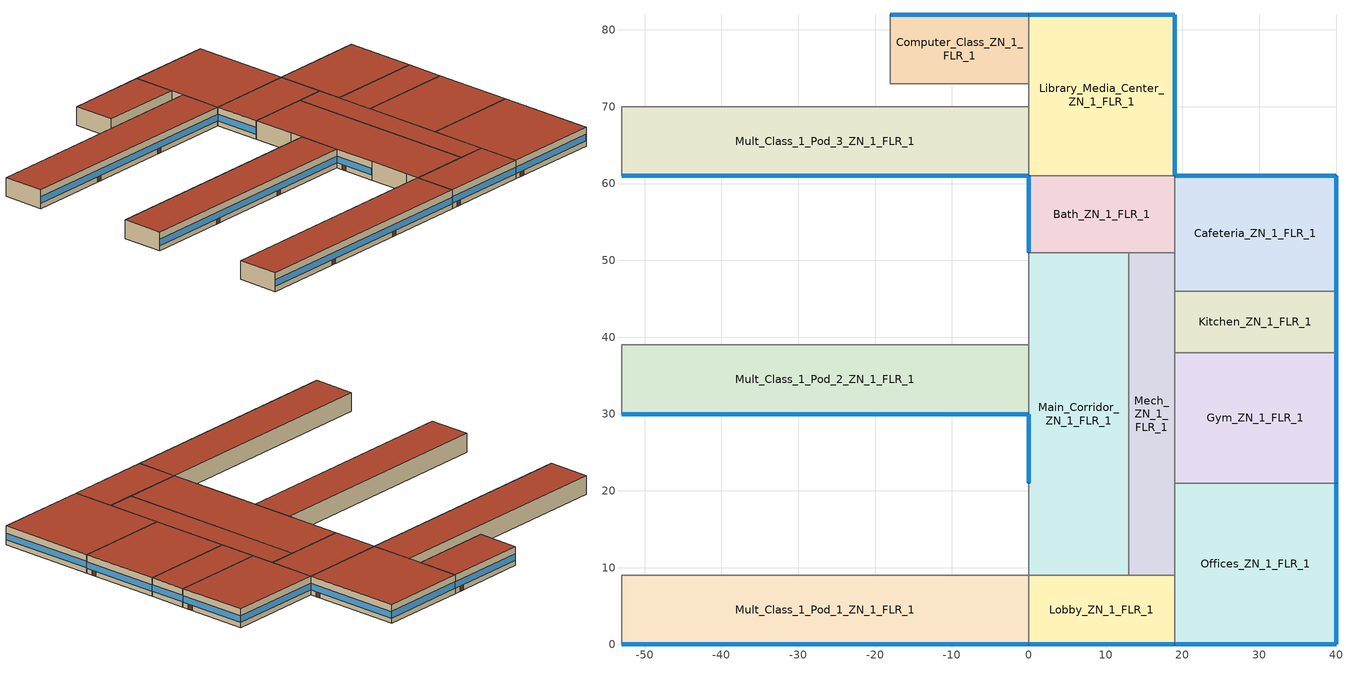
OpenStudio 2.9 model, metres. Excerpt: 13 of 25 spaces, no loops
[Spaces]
Library_Media_Center_ZN_1_FLR_1
 floor ground: 19,82 19,61 0,61 0,82 z0
 wall outside: 19,61 19,82 0,82 z0:4
 wall to Computer_Class_ZN_1_FLR_1: 0,82 0,73 z0:4
 wall to Bath_ZN_1_FLR_1: 0,61 19,61 z0:4
 wall to Mult_Class_1_Pod_3_ZN_1_FLR_1: 0,70 0,61 z0:4
 wall to Corridor_Pod_3_ZN_1_FLR_1: 0,73 0,70 z0:4
 window: 19,61.05 19,81.95 / 18.95,82 0.05,82 z1.1:2.51
 door: 19,62.4 19,63.31 z0:2.13
 roof outside: 19,61 19,82 0,82 0,61 z4
Main_Corridor_ZN_1_FLR_1
 floor ground: 13,51 13,9 0,9 0,51 z0
 wall outside: 0,30 0,21 z0:4
 wall to Lobby_ZN_1_FLR_1: 0,9 13,9 z0:4
 wall to Mult_Class_2_Pod_2_ZN_1_FLR_1: 0,51 0,42 z0:4
 wall to Mult_Class_2_Pod_1_ZN_1_FLR_1: 0,21 0,12 z0:4
 wall to Corridor_Pod_1_ZN_1_FLR_1: 0,12 0,9 z0:4
 wall to Bath_ZN_1_FLR_1: 13,51 0,51 z0:4
 wall to Mech_ZN_1_FLR_1: 13,9 13,51 z0:4
 wall to Corridor_Pod_2_ZN_1_FLR_1: 0,42 0,39 z0:4
 wall to Mult_Class_1_Pod_2_ZN_1_FLR_1: 0,39 0,30 z0:4
 window: 0,29.95 0,21.05 z1.1:2.52
 door: 0,28.58 0,27.67 z0:2.13
 roof outside: 13,9 13,51 0,51 0,9 z4
Kitchen_ZN_1_FLR_1
 floor ground: 40,46 40,38 19,38 19,46 z0
 wall outside: 40,38 40,46 z0:4
 wall to Mech_ZN_1_FLR_1: 19,46 19,38 z0:4
 wall to Cafeteria_ZN_1_FLR_1: 40,46 19,46 z0:4
 wall to Gym_ZN_1_FLR_1: 19,38 40,38 z0:4
 window: 40,38.05 40,45.95 z1.1:2.52
 roof outside: 40,38 40,46 19,46 19,38 z4
Computer_Class_ZN_1_FLR_1
 floor ground: 0,82 0,73 -18,73 -18,82 z0
 wall outside: 0,82 -18,82 z0:4
 wall to Corridor_Pod_3_ZN_1_FLR_1: -18,73 0,73 z0:4
 wall to Mult_Class_2_Pod_3_ZN_1_FLR_1: -18,82 -18,73 z0:4
 window: -0.05,82 -17.95,82 z1.1:2.51
 door: -1.5,82 -2.42,82 z0:2.13
 roof outside: 0,73 0,82 -18,82 -18,73 z4
Mech_ZN_1_FLR_1
 floor ground: 19,51 19,9 13,9 13,51 z0
 wall to Lobby_ZN_1_FLR_1: 13,9 19,9 z0:4
 wall to Offices_ZN_1_FLR_1: 19,9 19,21 z0:4
 wall to Gym_ZN_1_FLR_1: 19,21 19,38 z0:4
 wall to Bath_ZN_1_FLR_1: 19,51 13,51 z0:4
 wall to Cafeteria_ZN_1_FLR_1: 19,46 19,51 z0:4
 roof outside: 19,9 19,51 13,51 13,9 z4
Mult_Class_1_Pod_1_ZN_1_FLR_1
 floor ground: 0,9 0,0 -53,0 -53,9 z0
 wall outside: -53,0 0,0 z0:4
 wall to Lobby_ZN_1_FLR_1: 0,0 0,9 z0:4
 wall to Corridor_Pod_1_ZN_1_FLR_1: 0,9 -53,9 z0:4
 wall to Corner_Class_1_Pod_1_ZN_1_FLR_1: -53,9 -53,0 z0:4
 window: -52.95,0 -0.05,0 z1.1:2.5
 door: -35.94,0 -35.02,0 / -17.88,0 -16.97,0 z0:2.13
 roof outside: 0,0 0,9 -53,9 -53,0 z4
Mult_Class_1_Pod_2_ZN_1_FLR_1
 floor ground: 0,39 0,30 -53,30 -53,39 z0
 wall outside: -53,30 0,30 z0:4
 wall to Corner_Class_1_Pod_2_ZN_1_FLR_1: -53,39 -53,30 z0:4
 wall to Corridor_Pod_2_ZN_1_FLR_1: 0,39 -53,39 z0:4
 window: -52.95,30 -0.05,30 z1.1:2.5
 door: -35.94,30 -35.03,30 / -17.89,30 -16.98,30 z0:2.13
 roof outside: 0,30 0,39 -53,39 -53,30 z4
Cafeteria_ZN_1_FLR_1
 floor ground: 40,61 40,46 19,46 19,61 z0
 wall outside: 40,46 40,61 19,61 z0:4
 wall to Bath_ZN_1_FLR_1: 19,61 19,51 z0:4
 window: 39.95,61 19.05,61 / 40,46.05 40,60.95 z1.1:2.51
 door: 40,47.45 40,48.37 z0:2.13
 roof outside: 40,46 40,61 19,61 19,46 z4
Bath_ZN_1_FLR_1
 floor ground: 19,61 19,51 0,51 0,61 z0
 wall outside: 0,61 0,51 z0:4
 window: 0,60.95 0,51.05 z1.1:2.51
 roof outside: 19,51 19,61 0,61 0,51 z4
Gym_ZN_1_FLR_1
 floor ground: 40,38 40,21 19,21 19,38 z0
 wall outside: 40,21 40,38 z0:4
 wall to Offices_ZN_1_FLR_1: 19,21 40,21 z0:4
 window: 40,21.05 40,37.95 z1.1:2.51
 door: 40,22.38 40,23.3 z0:2.13
 roof outside: 40,21 40,38 19,38 19,21 z4
Lobby_ZN_1_FLR_1
 floor ground: 19,9 19,0 0,0 0,9 z0
 wall outside: 0,0 19,0 z0:4
 wall to Offices_ZN_1_FLR_1: 19,0 19,9 z0:4
 window: 0.05,0 18.95,0 z1.1:2.51
 door: 1.5,0 2.41,0 z0:2.13
 roof outside: 19,0 19,9 0,9 0,0 z4
Offices_ZN_1_FLR_1
 floor ground: 40,21 40,0 19,0 19,21 z0
 wall outside: 19,0 40,0 40,21 z0:4
 window: 19.05,0 39.95,0 / 40,0.05 40,20.95 z1.1:2.51
 door: 20.39,0 21.3,0 z0:2.13
 roof outside: 40,0 40,21 19,21 19,0 z4
Mult_Class_1_Pod_3_ZN_1_FLR_1
 floor ground: 0,70 0,61 -53,61 -53,70 z0
 wall outside: -53,61 0,61 z0:4
 wall to Corridor_Pod_3_ZN_1_FLR_1: 0,70 -53,70 z0:4
 wall to Corner_Class_1_Pod_3_ZN_1_FLR_1: -53,70 -53,61 z0:4
 window: -52.95,61 -0.05,61 z1.1:2.5
 door: -35.96,61 -35.05,61 / -17.92,61 -17.01,61 z0:2.13
 roof outside: 0,61 0,70 -53,70 -53,61 z4
[Schedule:Ruleset]
Name | Default Day Schedule | Summer Design Day Schedule | Winter Design Day Schedule
SchoolPrimary BLDG_OCC_SCH_Cafeteria | SchoolPrimary BLDG_OCC_SCH_Cafeteria Default | SchoolPrimary BLDG_OCC_SCH_Cafeteria Summer Design Day 3 | SchoolPrimary BLDG_OCC_SCH_Cafeteria Winter Design Day
SchoolPrimary BLDG_LIGHT_SCH_2013 | SchoolPrimary BLDG_LIGHT_SCH_2013 Default | SchoolPrimary BLDG_LIGHT_SCH_2013 Summer Design Day | SchoolPrimary BLDG_LIGHT_SCH_2013 Winter Design Day
SchoolPrimary KITCHEN_ELEC_EQUIP_SCH | SchoolPrimary KITCHEN_ELEC_EQUIP_SCH Default | SchoolPrimary KITCHEN_ELEC_EQUIP_SCH Summer Design Day | SchoolPrimary KITCHEN_ELEC_EQUIP_SCH Winter Design Day
SchoolPrimary BLDG_OCC_SCH_Extend | SchoolPrimary BLDG_OCC_SCH_Extend Default | SchoolPrimary BLDG_OCC_SCH_Extend Summer Design Day 3 | SchoolPrimary BLDG_OCC_SCH_Extend Winter Design Day
SchoolPrimary BLDG_LIGHT_CORRIDOR_SCH_2013 | SchoolPrimary BLDG_LIGHT_CORRIDOR_SCH_2013 Default | SchoolPrimary BLDG_LIGHT_CORRIDOR_SCH_2013 Summer Design Day | SchoolPrimary BLDG_LIGHT_CORRIDOR_SCH_2013 Winter Design Day
SchoolPrimary BLDG_OCC_SCH_Gym | SchoolPrimary BLDG_OCC_SCH_Gym Default | SchoolPrimary BLDG_OCC_SCH_Gym Summer Design Day 3 | SchoolPrimary BLDG_OCC_SCH_Gym Winter Design Day
SchoolPrimary BLDG_LIGHT_GYM_SCH_2013 | SchoolPrimary BLDG_LIGHT_GYM_SCH_2013 Default | SchoolPrimary BLDG_LIGHT_GYM_SCH_2013 Summer Design Day | SchoolPrimary BLDG_LIGHT_GYM_SCH_2013 Winter Design Day
SchoolPrimary KITCHEN_GAS_EQUIP_SCH | SchoolPrimary KITCHEN_GAS_EQUIP_SCH Default | SchoolPrimary KITCHEN_GAS_EQUIP_SCH Summer Design Day 3 | SchoolPrimary KITCHEN_GAS_EQUIP_SCH Winter Design Day
SchoolPrimary BLDG_LIGHT_LIBRARY_SCH_2013 | SchoolPrimary BLDG_LIGHT_LIBRARY_SCH_2013 Default | SchoolPrimary BLDG_LIGHT_LIBRARY_SCH_2013 Summer Design Day | SchoolPrimary BLDG_LIGHT_LIBRARY_SCH_2013 Winter Design Day
SchoolPrimary BLDG_LIGHT_LOBBYFLR1_SCH_2013 | SchoolPrimary BLDG_LIGHT_LOBBYFLR1_SCH_2013 Default | SchoolPrimary BLDG_LIGHT_LOBBYFLR1_SCH_2013 Summer Design Day | SchoolPrimary BLDG_LIGHT_LOBBYFLR1_SCH_2013 Winter Design Day
SchoolPrimary BLDG_OCC_SCH_Offices | SchoolPrimary BLDG_OCC_SCH_Offices Default | SchoolPrimary BLDG_OCC_SCH_Offices Summer Design Day 3 | SchoolPrimary BLDG_OCC_SCH_Offices Winter Design Day
SchoolPrimary BLDG_LIGHT_BATH_SCH_2013 | SchoolPrimary BLDG_LIGHT_BATH_SCH_2013 Default | SchoolPrimary BLDG_LIGHT_BATH_SCH_2013 Summer Design Day | SchoolPrimary BLDG_LIGHT_BATH_SCH_2013 Winter Design Day
SchoolPrimary BLDG_LIGHT_SCH_2013 OccSensor Reduction | SchoolPrimary BLDG_LIGHT_SCH_2013 Default 1 | SchoolPrimary BLDG_LIGHT_SCH_2013 Summer Design Day 1 | SchoolPrimary BLDG_LIGHT_SCH_2013 Winter Design Day 1
SchoolPrimary BLDG_LIGHT_BATH_SCH_2013 OccSensor Reduction | SchoolPrimary BLDG_LIGHT_BATH_SCH_2013 Default 1 | SchoolPrimary BLDG_LIGHT_BATH_SCH_2013 Summer Design Day 1 | SchoolPrimary BLDG_LIGHT_BATH_SCH_2013 Winter Design Day 1
[Schedule:Day]
Clothing Schedule Summer Clothes: 24, 0, 0.5
SchoolPrimary BLDG_OCC_SCH_Cafeteria Default; SchoolPrimary BLDG_OCC_SCH_Cafeteria Winter Design Day; SchoolPrimary BLDG_OCC_SCH_Cafeteria Wknd Day; SchoolPrimary BLDG_OCC_SCH_Cafeteria Wknd Day 1; SchoolPrimary BLDG_LIGHT_SCH_2013 Winter Design Day; SchoolPrimary BLDG_OCC_SCH Wknd Day; SchoolPrimary BLDG_OCC_SCH Wknd Day 1; SchoolPrimary BLDG_OCC_SCH_Extend Default; SchoolPrimary BLDG_OCC_SCH_Extend Winter Design Day; SchoolPrimary BLDG_OCC_SCH_Extend Wknd Day; SchoolPrimary BLDG_OCC_SCH_Extend Wknd Day 1; SchoolPrimary BLDG_LIGHT_CORRIDOR_SCH_2013 Winter Design Day; SchoolPrimary BLDG_OCC_SCH_Gym Default; SchoolPrimary BLDG_OCC_SCH_Gym Winter Design Day; SchoolPrimary BLDG_OCC_SCH_Gym Wknd Day; SchoolPrimary BLDG_OCC_SCH_Gym Wknd Day 1; SchoolPrimary BLDG_LIGHT_GYM_SCH_2013 Winter Design Day; SchoolPrimary BLDG_LIGHT_LIBRARY_SCH_2013 Winter Design Day; SchoolPrimary BLDG_LIGHT_LOBBYFLR1_SCH_2013 Winter Design Day; SchoolPrimary BLDG_OCC_SCH_Offices Default; SchoolPrimary BLDG_OCC_SCH_Offices Winter Design Day; SchoolPrimary BLDG_OCC_SCH_Offices Wknd Day; SchoolPrimary BLDG_OCC_SCH_Offices Wknd Day 1; SchoolPrimary BLDG_LIGHT_BATH_SCH_2013 Winter Design Day; SchoolPrimary BLDG_LIGHT_SCH_2013 Winter Design Day 1; SchoolPrimary BLDG_LIGHT_BATH_SCH_2013 Winter Design Day 1: 24, 0, 0
SchoolPrimary BLDG_OCC_SCH_Cafeteria Wkdy|SmrDsn Day; SchoolPrimary BLDG_OCC_SCH_Cafeteria Summer Design Day 3; SchoolPrimary BLDG_OCC_SCH_Cafeteria Wkdy|SmrDsn Day 2: 9, 0, 0, 15, 0, 0.95, 20, 0, 0.35, 24, 0, 0
SchoolPrimary BLDG_OCC_SCH_Cafeteria Wkdy|SmrDsn Day 1: 9, 0, 0, 17, 0, 0.15, 19, 0, 0.35, 24, 0, 0
SchoolPrimary BLDG_LIGHT_SCH_2013 Default; SchoolPrimary BLDG_LIGHT_SCH_2013 Wknd Day; SchoolPrimary BLDG_LIGHT_SCH_2013 Wknd Day 1; SchoolPrimary BLDG_LIGHT_CLASSROOM_SCH_2013 Wknd Day; SchoolPrimary BLDG_LIGHT_CLASSROOM_SCH_2013 Wknd Day 1; SchoolPrimary BLDG_LIGHT_CORRIDOR_SCH_2013 Default; SchoolPrimary BLDG_LIGHT_CORRIDOR_SCH_2013 Wknd Day; SchoolPrimary BLDG_LIGHT_CORRIDOR_SCH_2013 Wknd Day 1; SchoolPrimary BLDG_LIGHT_GYM_SCH_2013 Default; SchoolPrimary BLDG_LIGHT_GYM_SCH_2013 Wknd Day; SchoolPrimary BLDG_LIGHT_GYM_SCH_2013 Wknd Day 1; SchoolPrimary BLDG_LIGHT_LIBRARY_SCH_2013 Default; SchoolPrimary BLDG_LIGHT_LIBRARY_SCH_2013 Wknd Day; SchoolPrimary BLDG_LIGHT_LIBRARY_SCH_2013 Wknd Day 1; SchoolPrimary BLDG_LIGHT_LOBBYFLR1_SCH_2013 Default; SchoolPrimary BLDG_LIGHT_LOBBYFLR1_SCH_2013 Wknd Day; SchoolPrimary BLDG_LIGHT_LOBBYFLR1_SCH_2013 Wknd Day 1; SchoolPrimary BLDG_LIGHT_BATH_SCH_2013 Default; SchoolPrimary BLDG_LIGHT_BATH_SCH_2013 Wknd Day; SchoolPrimary BLDG_LIGHT_BATH_SCH_2013 Wknd Day 1; SchoolPrimary BLDG_LIGHT_CLASSROOM_SCH_2013 Wknd Day 2; SchoolPrimary BLDG_LIGHT_CLASSROOM_SCH_2013 Wknd Day 3; SchoolPrimary BLDG_LIGHT_SCH_2013 Default 1; SchoolPrimary BLDG_LIGHT_SCH_2013 Wknd Day 2; SchoolPrimary BLDG_LIGHT_SCH_2013 Wknd Day 3; SchoolPrimary BLDG_LIGHT_BATH_SCH_2013 Default 1; SchoolPrimary BLDG_LIGHT_BATH_SCH_2013 Wknd Day 2; SchoolPrimary BLDG_LIGHT_BATH_SCH_2013 Wknd Day 3: 24, 0, 0.1773
SchoolPrimary BLDG_LIGHT_SCH_2013 Summer Design Day; SchoolPrimary BLDG_LIGHT_CORRIDOR_SCH_2013 Summer Design Day; SchoolPrimary BLDG_LIGHT_GYM_SCH_2013 Summer Design Day; SchoolPrimary BLDG_LIGHT_LIBRARY_SCH_2013 Summer Design Day; SchoolPrimary BLDG_LIGHT_LOBBYFLR1_SCH_2013 Summer Design Day; SchoolPrimary BLDG_LIGHT_BATH_SCH_2013 Summer Design Day; SchoolPrimary ALWAYS_ON Default; SchoolPrimary ALWAYS_ON Winter Design Day; SchoolPrimary ALWAYS_ON Summer Design Day; SchoolPrimary BLDG_LIGHT_SCH_2013 Summer Design Day 1; SchoolPrimary BLDG_LIGHT_BATH_SCH_2013 Summer Design Day 1: 24, 0, 1
SchoolPrimary BLDG_LIGHT_SCH_2013 Wkdy Day; SchoolPrimary BLDG_LIGHT_SCH_2013 Wkdy Day 2: 7, 0, 0.1773, 21, 0, 0.9, 24, 0, 0.1773
SchoolPrimary BLDG_LIGHT_SCH_2013 Wkdy Day 1: 8, 0, 0.1773, 20, 0, 0.5, 24, 0, 0.1773
SchoolPrimary KITCHEN_ELEC_EQUIP_SCH Default; SchoolPrimary KITCHEN_ELEC_EQUIP_SCH Winter Design Day; SchoolPrimary KITCHEN_ELEC_EQUIP_SCH Wknd Day; SchoolPrimary KITCHEN_ELEC_EQUIP_SCH Wknd Day 1: 24, 0, 0.1
SchoolPrimary KITCHEN_ELEC_EQUIP_SCH Summer Design Day; SchoolPrimary KITCHEN_ELEC_EQUIP_SCH Wkdy Day; SchoolPrimary KITCHEN_ELEC_EQUIP_SCH Wkdy Day 1; SchoolPrimary KITCHEN_ELEC_EQUIP_SCH Wkdy Day 2: 8, 0, 0.1, 10, 0, 0.15, 13, 0, 0.25, 15, 0, 0.15, 24, 0, 0.1
SchoolPrimary INFIL_SCH_PNNL SmrDsn|Wkdy Day: 7, 0, 1, 21, 0, 0.25, 24, 0, 1
SchoolPrimary HTGSETP_SCH_NO_OPTIMUM Wkdy Day: 6, 0, 15.6, 21, 0, 21, 24, 0, 15.6
SchoolPrimary CLGSETP_SCH_NO_OPTIMUM Wkdy Day: 6, 0, 26.7, 21, 0, 24, 24, 0, 26.7
SchoolPrimary BLDG_OCC_SCH Wkdy|SmrDsn Day; SchoolPrimary BLDG_OCC_SCH Wkdy|SmrDsn Day 2: 8, 0, 0, 16, 0, 0.95, 21, 0, 0.15, 24, 0, 0
SchoolPrimary BLDG_OCC_SCH Wkdy|SmrDsn Day 1: 8, 0, 0, 21, 0, 0.15, 24, 0, 0
SchoolPrimary BLDG_LIGHT_CLASSROOM_SCH_2013 Wkdy Day; SchoolPrimary BLDG_LIGHT_CLASSROOM_SCH_2013 Wkdy Day 2: 7, 0, 0.1773, 8, 0, 0.9, 21, 0, 0.598291, 24, 0, 0.1773
SchoolPrimary BLDG_LIGHT_CLASSROOM_SCH_2013 Wkdy Day 1: 8, 0, 0.1773, 20, 0, 0.332384, 21, 0, 0.120564, 24, 0, 0.1773
SchoolPrimary BLDG_EQUIP_SCH_2013 Default|Wknd Day; SchoolPrimary BLDG_EQUIP_SCH_2013 Default|Wknd Day 2: 24, 0, 0.27289
SchoolPrimary BLDG_EQUIP_SCH_2013 Default|Wknd Day 1: 24, 0, 0.194921
SchoolPrimary BLDG_EQUIP_SCH_2013 Wkdy Day; SchoolPrimary BLDG_EQUIP_SCH_2013 Wkdy Day 2: 8, 0, 0.27289, 17, 0, 0.884088, 21, 0, 0.325717, 24, 0, 0.27289
SchoolPrimary BLDG_EQUIP_SCH_2013 Wkdy Day 1: 8, 0, 0.194921, 17, 0, 0.465309, 21, 0, 0.232655, 24, 0, 0.194921
SchoolPrimary BLDG_OCC_SCH_Extend Wkdy|SmrDsn Day; SchoolPrimary BLDG_OCC_SCH_Extend Summer Design Day 3; SchoolPrimary BLDG_OCC_SCH_Extend Wkdy|SmrDsn Day 2: 8, 0, 0, 21, 0, 0.95, 24, 0, 0
SchoolPrimary BLDG_OCC_SCH_Extend Wkdy|SmrDsn Day 1: 8, 0, 0, 21, 0, 0.5, 24, 0, 0
SchoolPrimary BLDG_LIGHT_CORRIDOR_SCH_2013 Wkdy Day; SchoolPrimary BLDG_LIGHT_CORRIDOR_SCH_2013 Wkdy Day 2: 7, 0, 0.1773, 8, 0, 0.9, 21, 0, 0.560781, 24, 0, 0.1773
SchoolPrimary BLDG_LIGHT_CORRIDOR_SCH_2013 Wkdy Day 1: 8, 0, 0.1773, 20, 0, 0.311545, 21, 0, 0.110474, 24, 0, 0.1773
SchoolPrimary BLDG_OCC_SCH_Gym Wkdy|SmrDsn Day; SchoolPrimary BLDG_OCC_SCH_Gym Summer Design Day 3; SchoolPrimary BLDG_OCC_SCH_Gym Wkdy|SmrDsn Day 2: 8, 0, 0, 16, 0, 0.35, 21, 0, 0.95, 24, 0, 0
SchoolPrimary BLDG_OCC_SCH_Gym Wkdy|SmrDsn Day 1: 8, 0, 0, 21, 0, 0.35, 24, 0, 0
SchoolPrimary BLDG_LIGHT_GYM_SCH_2013 Wkdy Day; SchoolPrimary BLDG_LIGHT_GYM_SCH_2013 Wkdy Day 2: 7, 0, 0.1773, 8, 0, 0.9, 21, 0, 0.88605, 24, 0, 0.1773
SchoolPrimary BLDG_LIGHT_GYM_SCH_2013 Wkdy Day 1: 8, 0, 0.1773, 20, 0, 0.49225, 21, 0, 0.174552, 24, 0, 0.1773
SchoolPrimary KITCHEN_GAS_EQUIP_SCH Default; SchoolPrimary KITCHEN_GAS_EQUIP_SCH Winter Design Day; SchoolPrimary KITCHEN_GAS_EQUIP_SCH Wknd Day; SchoolPrimary KITCHEN_GAS_EQUIP_SCH Wknd Day 1: 24, 0, 0.02
SchoolPrimary KITCHEN_GAS_EQUIP_SCH Wkdy|SmrDsn Day; SchoolPrimary KITCHEN_GAS_EQUIP_SCH Wkdy|SmrDsn Day 1; SchoolPrimary KITCHEN_GAS_EQUIP_SCH Summer Design Day 3; SchoolPrimary KITCHEN_GAS_EQUIP_SCH Wkdy|SmrDsn Day 2: 8, 0, 0.02, 10, 0, 0.15, 13, 0, 0.2, 15, 0, 0.1, 24, 0, 0.02
SchoolPrimary BLDG_LIGHT_LIBRARY_SCH_2013 Wkdy Day; SchoolPrimary BLDG_LIGHT_LIBRARY_SCH_2013 Wkdy Day 2: 7, 0, 0.1773, 8, 0, 0.9, 21, 0, 0.8325, 24, 0, 0.1773
SchoolPrimary BLDG_LIGHT_LIBRARY_SCH_2013 Wkdy Day 1: 8, 0, 0.1773, 20, 0, 0.4625, 21, 0, 0.164002, 24, 0, 0.1773
SchoolPrimary BLDG_LIGHT_LOBBYFLR1_SCH_2013 Wkdy Day; SchoolPrimary BLDG_LIGHT_LOBBYFLR1_SCH_2013 Wkdy Day 2: 7, 0, 0.1773, 8, 0, 0.9, 21, 0, 0.855, 24, 0, 0.1773
SchoolPrimary BLDG_LIGHT_LOBBYFLR1_SCH_2013 Wkdy Day 1: 8, 0, 0.1773, 20, 0, 0.475, 21, 0, 0.168435, 24, 0, 0.1773
SchoolPrimary BLDG_OCC_SCH_Offices Wkdy|SmrDsn Day; SchoolPrimary BLDG_OCC_SCH_Offices Summer Design Day 3; SchoolPrimary BLDG_OCC_SCH_Offices Wkdy|SmrDsn Day 2: 8, 0, 0, 17, 0, 0.95, 21, 0, 0.15, 24, 0, 0
SchoolPrimary BLDG_OCC_SCH_Offices Wkdy|SmrDsn Day 1: 8, 0, 0, 17, 0, 0.5, 21, 0, 0.15, 24, 0, 0
SchoolPrimary BLDG_LIGHT_BATH_SCH_2013 Wkdy Day; SchoolPrimary BLDG_LIGHT_BATH_SCH_2013 Wkdy Day 2: 7, 0, 0.1773, 8, 0, 0.9, 21, 0, 0.594, 24, 0, 0.1773
SchoolPrimary BLDG_LIGHT_BATH_SCH_2013 Wkdy Day 1: 8, 0, 0.1773, 20, 0, 0.33, 21, 0, 0.117018, 24, 0, 0.1773
SchoolPrimary BLDG_LIGHT_CLASSROOM_SCH_2013 Wkdy Day 3; SchoolPrimary BLDG_LIGHT_CLASSROOM_SCH_2013 Wkdy Day 5: 7, 0, 0.1773, 8, 0, 0.612, 21, 0, 0.406838, 24, 0, 0.1773
SchoolPrimary BLDG_LIGHT_CLASSROOM_SCH_2013 Wkdy Day 4: 8, 0, 0.1773, 20, 0, 0.226021, 21, 0, 0.120564, 24, 0, 0.1773
SchoolPrimary BLDG_LIGHT_SCH_2013 Wkdy Day 3; SchoolPrimary BLDG_LIGHT_SCH_2013 Wkdy Day 5: 7, 0, 0.1773, 21, 0, 0.702, 24, 0, 0.1773
SchoolPrimary BLDG_LIGHT_SCH_2013 Wkdy Day 4: 8, 0, 0.1773, 20, 0, 0.39, 24, 0, 0.1773
SchoolPrimary BLDG_LIGHT_BATH_SCH_2013 Wkdy Day 3; SchoolPrimary BLDG_LIGHT_BATH_SCH_2013 Wkdy Day 5: 7, 0, 0.1773, 8, 0, 0.594, 21, 0, 0.39204, 24, 0, 0.1773
SchoolPrimary BLDG_LIGHT_BATH_SCH_2013 Wkdy Day 4: 8, 0, 0.1773, 20, 0, 0.2178, 21, 0, 0.117018, 24, 0, 0.1773
[Schedule:Rule] Date Specification Type=DateRange; Start Day=1
Name | Schedule Ruleset | Rule Order | Day Schedule | Apply Monday | Apply Tuesday | Apply Wednesday | Apply Thursday | Apply Friday | Start Month | End Month | End Day | Apply Sunday | Apply Saturday
Schedule Rule 2 | SchoolPrimary BLDG_OCC_SCH_Cafeteria | 4 | SchoolPrimary BLDG_OCC_SCH_Cafeteria Wkdy|SmrDsn Day | Yes | Yes | Yes | Yes | Yes | 1 | 6 | 30
Schedule Rule 3 | SchoolPrimary BLDG_OCC_SCH_Cafeteria | 3 | SchoolPrimary BLDG_OCC_SCH_Cafeteria Wkdy|SmrDsn Day 1 | Yes | Yes | Yes | Yes | Yes | 7 | 9 | 1
Schedule Rule 4 | SchoolPrimary BLDG_OCC_SCH_Cafeteria | 2 | SchoolPrimary BLDG_OCC_SCH_Cafeteria Wkdy|SmrDsn Day 2 | Yes | Yes | Yes | Yes | Yes | 9 | 12 | 31
Schedule Rule 5 | SchoolPrimary BLDG_OCC_SCH_Cafeteria | 1 | SchoolPrimary BLDG_OCC_SCH_Cafeteria Wknd Day |  |  |  |  |  | 1 | 6 | 30 | Yes | Yes
Schedule Rule 6 | SchoolPrimary BLDG_OCC_SCH_Cafeteria | 0 | SchoolPrimary BLDG_OCC_SCH_Cafeteria Wknd Day 1 |  |  |  |  |  | 7 | 9 | 1 | Yes | Yes
Schedule Rule 7 | SchoolPrimary BLDG_LIGHT_SCH_2013 | 4 | SchoolPrimary BLDG_LIGHT_SCH_2013 Wkdy Day | Yes | Yes | Yes | Yes | Yes | 1 | 6 | 30
Schedule Rule 8 | SchoolPrimary BLDG_LIGHT_SCH_2013 | 3 | SchoolPrimary BLDG_LIGHT_SCH_2013 Wkdy Day 1 | Yes | Yes | Yes | Yes | Yes | 7 | 9 | 1
Schedule Rule 9 | SchoolPrimary BLDG_LIGHT_SCH_2013 | 2 | SchoolPrimary BLDG_LIGHT_SCH_2013 Wkdy Day 2 | Yes | Yes | Yes | Yes | Yes | 9 | 12 | 31
Schedule Rule 10 | SchoolPrimary BLDG_LIGHT_SCH_2013 | 1 | SchoolPrimary BLDG_LIGHT_SCH_2013 Wknd Day |  |  |  |  |  | 1 | 6 | 30 | Yes | Yes
Schedule Rule 11 | SchoolPrimary BLDG_LIGHT_SCH_2013 | 0 | SchoolPrimary BLDG_LIGHT_SCH_2013 Wknd Day 1 |  |  |  |  |  | 7 | 9 | 1 | Yes | Yes
Schedule Rule 12 | SchoolPrimary KITCHEN_ELEC_EQUIP_SCH | 4 | SchoolPrimary KITCHEN_ELEC_EQUIP_SCH Wkdy Day | Yes | Yes | Yes | Yes | Yes | 1 | 6 | 30
Schedule Rule 13 | SchoolPrimary KITCHEN_ELEC_EQUIP_SCH | 3 | SchoolPrimary KITCHEN_ELEC_EQUIP_SCH Wkdy Day 1 | Yes | Yes | Yes | Yes | Yes | 7 | 9 | 1
Schedule Rule 14 | SchoolPrimary KITCHEN_ELEC_EQUIP_SCH | 2 | SchoolPrimary KITCHEN_ELEC_EQUIP_SCH Wkdy Day 2 | Yes | Yes | Yes | Yes | Yes | 9 | 12 | 31
Schedule Rule 15 | SchoolPrimary KITCHEN_ELEC_EQUIP_SCH | 1 | SchoolPrimary KITCHEN_ELEC_EQUIP_SCH Wknd Day |  |  |  |  |  | 1 | 6 | 30 | Yes | Yes
Schedule Rule 16 | SchoolPrimary KITCHEN_ELEC_EQUIP_SCH | 0 | SchoolPrimary KITCHEN_ELEC_EQUIP_SCH Wknd Day 1 |  |  |  |  |  | 7 | 9 | 1 | Yes | Yes
Schedule Rule 36 | SchoolPrimary BLDG_OCC_SCH_Extend | 4 | SchoolPrimary BLDG_OCC_SCH_Extend Wkdy|SmrDsn Day | Yes | Yes | Yes | Yes | Yes | 1 | 6 | 30
Schedule Rule 37 | SchoolPrimary BLDG_OCC_SCH_Extend | 3 | SchoolPrimary BLDG_OCC_SCH_Extend Wkdy|SmrDsn Day 1 | Yes | Yes | Yes | Yes | Yes | 7 | 9 | 1
Schedule Rule 38 | SchoolPrimary BLDG_OCC_SCH_Extend | 2 | SchoolPrimary BLDG_OCC_SCH_Extend Wkdy|SmrDsn Day 2 | Yes | Yes | Yes | Yes | Yes | 9 | 12 | 31
Schedule Rule 39 | SchoolPrimary BLDG_OCC_SCH_Extend | 1 | SchoolPrimary BLDG_OCC_SCH_Extend Wknd Day |  |  |  |  |  | 1 | 6 | 30 | Yes | Yes
Schedule Rule 40 | SchoolPrimary BLDG_OCC_SCH_Extend | 0 | SchoolPrimary BLDG_OCC_SCH_Extend Wknd Day 1 |  |  |  |  |  | 7 | 9 | 1 | Yes | Yes
Schedule Rule 41 | SchoolPrimary BLDG_LIGHT_CORRIDOR_SCH_2013 | 4 | SchoolPrimary BLDG_LIGHT_CORRIDOR_SCH_2013 Wkdy Day | Yes | Yes | Yes | Yes | Yes | 1 | 6 | 30
Schedule Rule 42 | SchoolPrimary BLDG_LIGHT_CORRIDOR_SCH_2013 | 3 | SchoolPrimary BLDG_LIGHT_CORRIDOR_SCH_2013 Wkdy Day 1 | Yes | Yes | Yes | Yes | Yes | 7 | 9 | 1
Schedule Rule 43 | SchoolPrimary BLDG_LIGHT_CORRIDOR_SCH_2013 | 2 | SchoolPrimary BLDG_LIGHT_CORRIDOR_SCH_2013 Wkdy Day 2 | Yes | Yes | Yes | Yes | Yes | 9 | 12 | 31
Schedule Rule 44 | SchoolPrimary BLDG_LIGHT_CORRIDOR_SCH_2013 | 1 | SchoolPrimary BLDG_LIGHT_CORRIDOR_SCH_2013 Wknd Day |  |  |  |  |  | 1 | 6 | 30 | Yes | Yes
Schedule Rule 45 | SchoolPrimary BLDG_LIGHT_CORRIDOR_SCH_2013 | 0 | SchoolPrimary BLDG_LIGHT_CORRIDOR_SCH_2013 Wknd Day 1 |  |  |  |  |  | 7 | 9 | 1 | Yes | Yes
Schedule Rule 46 | SchoolPrimary BLDG_OCC_SCH_Gym | 4 | SchoolPrimary BLDG_OCC_SCH_Gym Wkdy|SmrDsn Day | Yes | Yes | Yes | Yes | Yes | 1 | 6 | 30
Schedule Rule 47 | SchoolPrimary BLDG_OCC_SCH_Gym | 3 | SchoolPrimary BLDG_OCC_SCH_Gym Wkdy|SmrDsn Day 1 | Yes | Yes | Yes | Yes | Yes | 7 | 9 | 1
Schedule Rule 48 | SchoolPrimary BLDG_OCC_SCH_Gym | 2 | SchoolPrimary BLDG_OCC_SCH_Gym Wkdy|SmrDsn Day 2 | Yes | Yes | Yes | Yes | Yes | 9 | 12 | 31
Schedule Rule 49 | SchoolPrimary BLDG_OCC_SCH_Gym | 1 | SchoolPrimary BLDG_OCC_SCH_Gym Wknd Day |  |  |  |  |  | 1 | 6 | 30 | Yes | Yes
Schedule Rule 50 | SchoolPrimary BLDG_OCC_SCH_Gym | 0 | SchoolPrimary BLDG_OCC_SCH_Gym Wknd Day 1 |  |  |  |  |  | 7 | 9 | 1 | Yes | Yes
Schedule Rule 51 | SchoolPrimary BLDG_LIGHT_GYM_SCH_2013 | 4 | SchoolPrimary BLDG_LIGHT_GYM_SCH_2013 Wkdy Day | Yes | Yes | Yes | Yes | Yes | 1 | 6 | 30
Schedule Rule 52 | SchoolPrimary BLDG_LIGHT_GYM_SCH_2013 | 3 | SchoolPrimary BLDG_LIGHT_GYM_SCH_2013 Wkdy Day 1 | Yes | Yes | Yes | Yes | Yes | 7 | 9 | 1
Schedule Rule 53 | SchoolPrimary BLDG_LIGHT_GYM_SCH_2013 | 2 | SchoolPrimary BLDG_LIGHT_GYM_SCH_2013 Wkdy Day 2 | Yes | Yes | Yes | Yes | Yes | 9 | 12 | 31
Schedule Rule 54 | SchoolPrimary BLDG_LIGHT_GYM_SCH_2013 | 1 | SchoolPrimary BLDG_LIGHT_GYM_SCH_2013 Wknd Day |  |  |  |  |  | 1 | 6 | 30 | Yes | Yes
Schedule Rule 55 | SchoolPrimary BLDG_LIGHT_GYM_SCH_2013 | 0 | SchoolPrimary BLDG_LIGHT_GYM_SCH_2013 Wknd Day 1 |  |  |  |  |  | 7 | 9 | 1 | Yes | Yes
Schedule Rule 56 | SchoolPrimary KITCHEN_GAS_EQUIP_SCH | 4 | SchoolPrimary KITCHEN_GAS_EQUIP_SCH Wkdy|SmrDsn Day | Yes | Yes | Yes | Yes | Yes | 1 | 6 | 30
Schedule Rule 57 | SchoolPrimary KITCHEN_GAS_EQUIP_SCH | 3 | SchoolPrimary KITCHEN_GAS_EQUIP_SCH Wkdy|SmrDsn Day 1 | Yes | Yes | Yes | Yes | Yes | 7 | 9 | 1
Schedule Rule 58 | SchoolPrimary KITCHEN_GAS_EQUIP_SCH | 2 | SchoolPrimary KITCHEN_GAS_EQUIP_SCH Wkdy|SmrDsn Day 2 | Yes | Yes | Yes | Yes | Yes | 9 | 12 | 31
Schedule Rule 59 | SchoolPrimary KITCHEN_GAS_EQUIP_SCH | 1 | SchoolPrimary KITCHEN_GAS_EQUIP_SCH Wknd Day |  |  |  |  |  | 1 | 6 | 30 | Yes | Yes
Schedule Rule 60 | SchoolPrimary KITCHEN_GAS_EQUIP_SCH | 0 | SchoolPrimary KITCHEN_GAS_EQUIP_SCH Wknd Day 1 |  |  |  |  |  | 7 | 9 | 1 | Yes | Yes
Schedule Rule 61 | SchoolPrimary BLDG_LIGHT_LIBRARY_SCH_2013 | 4 | SchoolPrimary BLDG_LIGHT_LIBRARY_SCH_2013 Wkdy Day | Yes | Yes | Yes | Yes | Yes | 1 | 6 | 30
Schedule Rule 62 | SchoolPrimary BLDG_LIGHT_LIBRARY_SCH_2013 | 3 | SchoolPrimary BLDG_LIGHT_LIBRARY_SCH_2013 Wkdy Day 1 | Yes | Yes | Yes | Yes | Yes | 7 | 9 | 1
Schedule Rule 63 | SchoolPrimary BLDG_LIGHT_LIBRARY_SCH_2013 | 2 | SchoolPrimary BLDG_LIGHT_LIBRARY_SCH_2013 Wkdy Day 2 | Yes | Yes | Yes | Yes | Yes | 9 | 12 | 31
Schedule Rule 64 | SchoolPrimary BLDG_LIGHT_LIBRARY_SCH_2013 | 1 | SchoolPrimary BLDG_LIGHT_LIBRARY_SCH_2013 Wknd Day |  |  |  |  |  | 1 | 6 | 30 | Yes | Yes
Schedule Rule 65 | SchoolPrimary BLDG_LIGHT_LIBRARY_SCH_2013 | 0 | SchoolPrimary BLDG_LIGHT_LIBRARY_SCH_2013 Wknd Day 1 |  |  |  |  |  | 7 | 9 | 1 | Yes | Yes
Schedule Rule 66 | SchoolPrimary BLDG_LIGHT_LOBBYFLR1_SCH_2013 | 4 | SchoolPrimary BLDG_LIGHT_LOBBYFLR1_SCH_2013 Wkdy Day | Yes | Yes | Yes | Yes | Yes | 1 | 6 | 30
Schedule Rule 67 | SchoolPrimary BLDG_LIGHT_LOBBYFLR1_SCH_2013 | 3 | SchoolPrimary BLDG_LIGHT_LOBBYFLR1_SCH_2013 Wkdy Day 1 | Yes | Yes | Yes | Yes | Yes | 7 | 9 | 1
Schedule Rule 68 | SchoolPrimary BLDG_LIGHT_LOBBYFLR1_SCH_2013 | 2 | SchoolPrimary BLDG_LIGHT_LOBBYFLR1_SCH_2013 Wkdy Day 2 | Yes | Yes | Yes | Yes | Yes | 9 | 12 | 31
Schedule Rule 69 | SchoolPrimary BLDG_LIGHT_LOBBYFLR1_SCH_2013 | 1 | SchoolPrimary BLDG_LIGHT_LOBBYFLR1_SCH_2013 Wknd Day |  |  |  |  |  | 1 | 6 | 30 | Yes | Yes
Schedule Rule 70 | SchoolPrimary BLDG_LIGHT_LOBBYFLR1_SCH_2013 | 0 | SchoolPrimary BLDG_LIGHT_LOBBYFLR1_SCH_2013 Wknd Day 1 |  |  |  |  |  | 7 | 9 | 1 | Yes | Yes
Schedule Rule 71 | SchoolPrimary BLDG_OCC_SCH_Offices | 4 | SchoolPrimary BLDG_OCC_SCH_Offices Wkdy|SmrDsn Day | Yes | Yes | Yes | Yes | Yes | 1 | 6 | 30
Schedule Rule 72 | SchoolPrimary BLDG_OCC_SCH_Offices | 3 | SchoolPrimary BLDG_OCC_SCH_Offices Wkdy|SmrDsn Day 1 | Yes | Yes | Yes | Yes | Yes | 7 | 9 | 1
Schedule Rule 73 | SchoolPrimary BLDG_OCC_SCH_Offices | 2 | SchoolPrimary BLDG_OCC_SCH_Offices Wkdy|SmrDsn Day 2 | Yes | Yes | Yes | Yes | Yes | 9 | 12 | 31
Schedule Rule 74 | SchoolPrimary BLDG_OCC_SCH_Offices | 1 | SchoolPrimary BLDG_OCC_SCH_Offices Wknd Day |  |  |  |  |  | 1 | 6 | 30 | Yes | Yes
Schedule Rule 75 | SchoolPrimary BLDG_OCC_SCH_Offices | 0 | SchoolPrimary BLDG_OCC_SCH_Offices Wknd Day 1 |  |  |  |  |  | 7 | 9 | 1 | Yes | Yes
Schedule Rule 76 | SchoolPrimary BLDG_LIGHT_BATH_SCH_2013 | 4 | SchoolPrimary BLDG_LIGHT_BATH_SCH_2013 Wkdy Day | Yes | Yes | Yes | Yes | Yes | 1 | 6 | 30
Schedule Rule 77 | SchoolPrimary BLDG_LIGHT_BATH_SCH_2013 | 3 | SchoolPrimary BLDG_LIGHT_BATH_SCH_2013 Wkdy Day 1 | Yes | Yes | Yes | Yes | Yes | 7 | 9 | 1
Schedule Rule 78 | SchoolPrimary BLDG_LIGHT_BATH_SCH_2013 | 2 | SchoolPrimary BLDG_LIGHT_BATH_SCH_2013 Wkdy Day 2 | Yes | Yes | Yes | Yes | Yes | 9 | 12 | 31
Schedule Rule 79 | SchoolPrimary BLDG_LIGHT_BATH_SCH_2013 | 1 | SchoolPrimary BLDG_LIGHT_BATH_SCH_2013 Wknd Day |  |  |  |  |  | 1 | 6 | 30 | Yes | Yes
Schedule Rule 80 | SchoolPrimary BLDG_LIGHT_BATH_SCH_2013 | 0 | SchoolPrimary BLDG_LIGHT_BATH_SCH_2013 Wknd Day 1 |  |  |  |  |  | 7 | 9 | 1 | Yes | Yes
Schedule Rule 116 | SchoolPrimary BLDG_LIGHT_SCH_2013 OccSensor Reduction | 0 | SchoolPrimary BLDG_LIGHT_SCH_2013 Wknd Day 2 |  |  |  |  |  | 7 | 9 | 1 | Yes | Yes
Schedule Rule 117 | SchoolPrimary BLDG_LIGHT_SCH_2013 OccSensor Reduction | 1 | SchoolPrimary BLDG_LIGHT_SCH_2013 Wknd Day 3 |  |  |  |  |  | 1 | 6 | 30 | Yes | Yes
Schedule Rule 118 | SchoolPrimary BLDG_LIGHT_SCH_2013 OccSensor Reduction | 2 | SchoolPrimary BLDG_LIGHT_SCH_2013 Wkdy Day 3 | Yes | Yes | Yes | Yes | Yes | 9 | 12 | 31
Schedule Rule 119 | SchoolPrimary BLDG_LIGHT_SCH_2013 OccSensor Reduction | 3 | SchoolPrimary BLDG_LIGHT_SCH_2013 Wkdy Day 4 | Yes | Yes | Yes | Yes | Yes | 7 | 9 | 1
Schedule Rule 120 | SchoolPrimary BLDG_LIGHT_SCH_2013 OccSensor Reduction | 4 | SchoolPrimary BLDG_LIGHT_SCH_2013 Wkdy Day 5 | Yes | Yes | Yes | Yes | Yes | 1 | 6 | 30
Schedule Rule 121 | SchoolPrimary BLDG_LIGHT_BATH_SCH_2013 OccSensor Reduction | 0 | SchoolPrimary BLDG_LIGHT_BATH_SCH_2013 Wknd Day 2 |  |  |  |  |  | 7 | 9 | 1 | Yes | Yes
Schedule Rule 122 | SchoolPrimary BLDG_LIGHT_BATH_SCH_2013 OccSensor Reduction | 1 | SchoolPrimary BLDG_LIGHT_BATH_SCH_2013 Wknd Day 3 |  |  |  |  |  | 1 | 6 | 30 | Yes | Yes
Schedule Rule 123 | SchoolPrimary BLDG_LIGHT_BATH_SCH_2013 OccSensor Reduction | 2 | SchoolPrimary BLDG_LIGHT_BATH_SCH_2013 Wkdy Day 3 | Yes | Yes | Yes | Yes | Yes | 9 | 12 | 31
Schedule Rule 124 | SchoolPrimary BLDG_LIGHT_BATH_SCH_2013 OccSensor Reduction | 3 | SchoolPrimary BLDG_LIGHT_BATH_SCH_2013 Wkdy Day 4 | Yes | Yes | Yes | Yes | Yes | 7 | 9 | 1
Schedule Rule 125 | SchoolPrimary BLDG_LIGHT_BATH_SCH_2013 OccSensor Reduction | 4 | SchoolPrimary BLDG_LIGHT_BATH_SCH_2013 Wkdy Day 5 | Yes | Yes | Yes | Yes | Yes | 1 | 6 | 30
